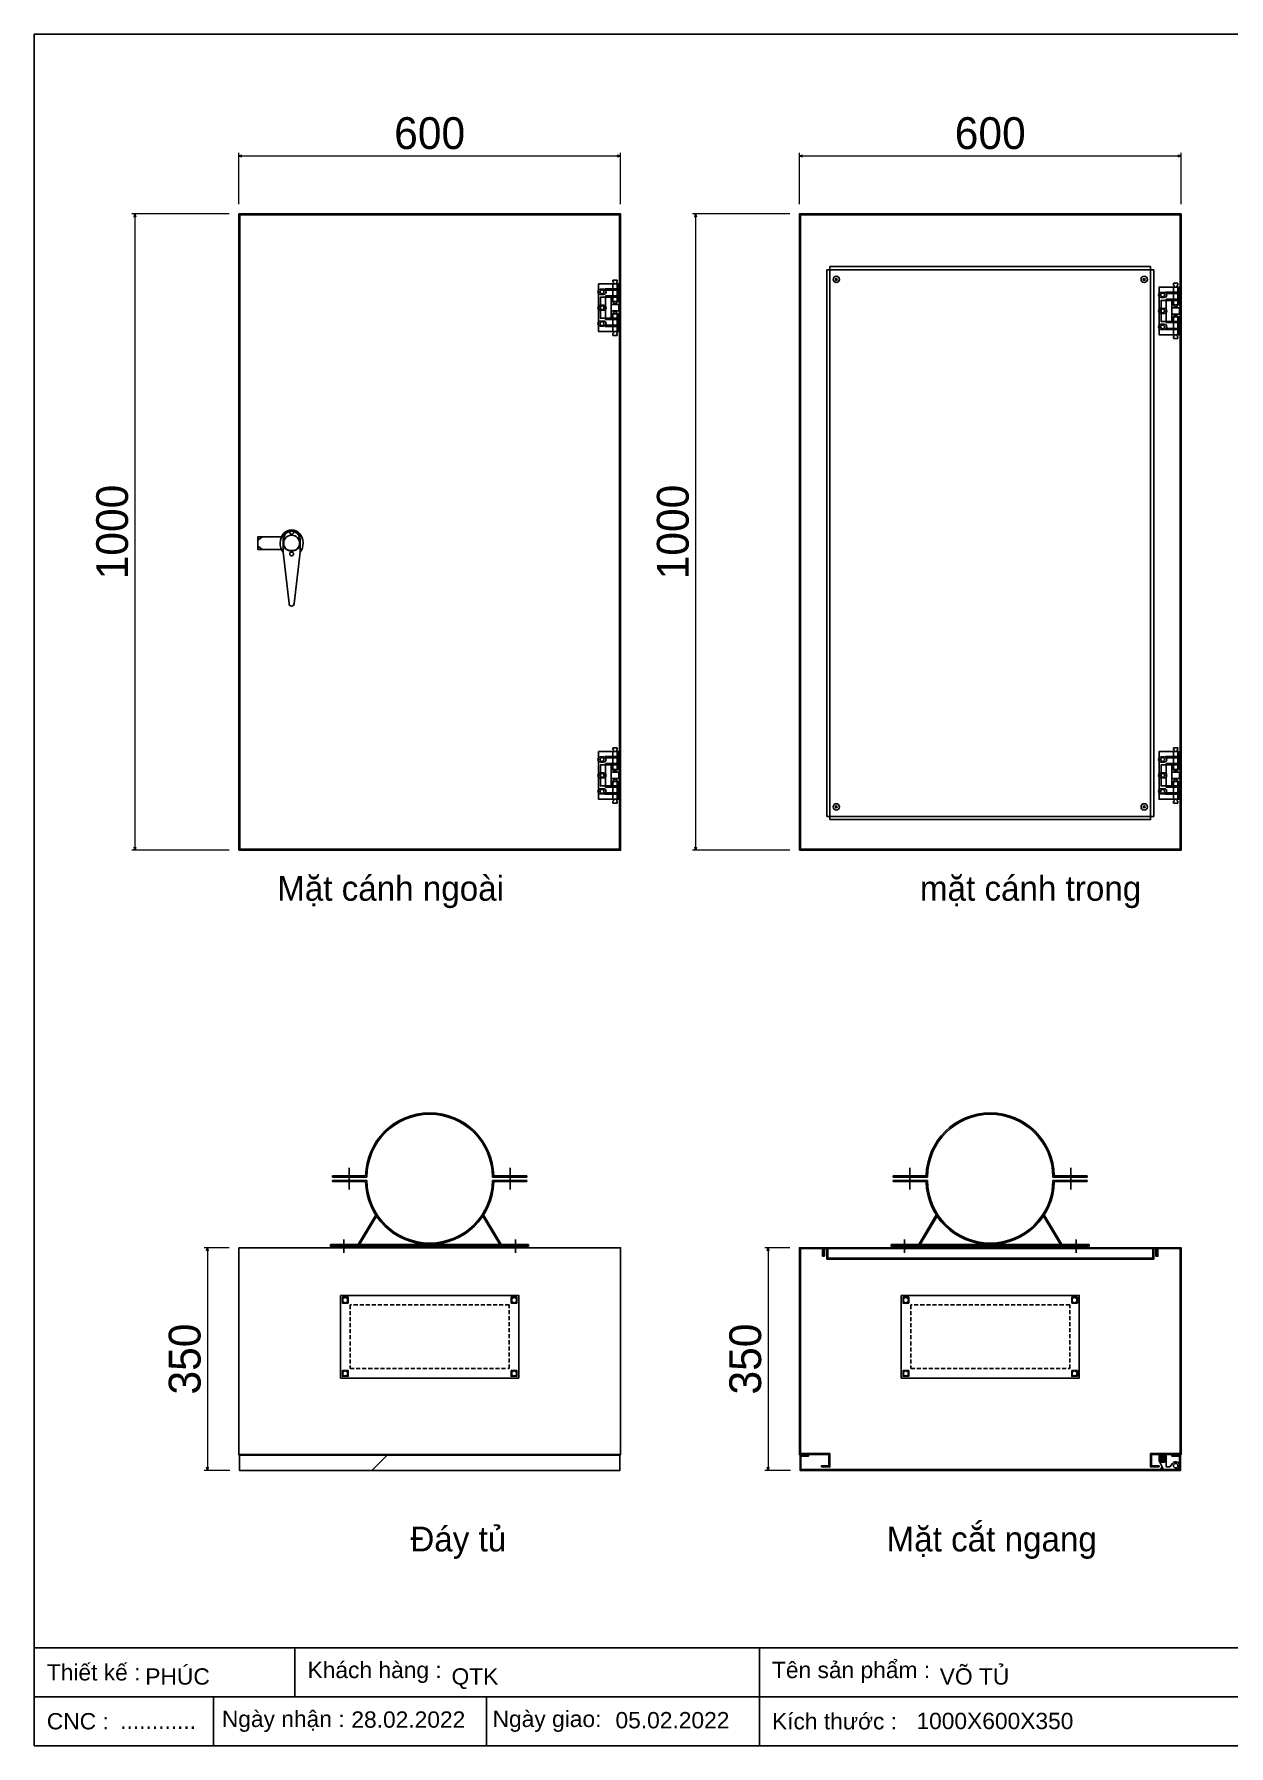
# Model space of a CAD drawing. Header units: millimetres. Extents: x 0 to 3804, y 0 to 2690.
# Drawn here: x 0 to 1878, y 0 to 2690 of the extents above; entities that cross this region are included whole.
import ezdxf

# ---------------------------------------------------------------- set-up
doc = ezdxf.new("R2010")
doc.units = ezdxf.units.MM
doc.linetypes.add('HIDDEN', pattern=[9.525, 6.35, -3.175])
doc.layers.add('DIM', color=253, linetype='Continuous')
doc.styles.add('Arial', font='arial.ttf')
doc.dimstyles.new('CNC', dxfattribs={"dimtxt": 50, "dimasz": 5, "dimexe": 5, "dimexo": 15, "dimgap": 10, "dimtad": 1, "dimdec": 0, "dimtxsty": 'Standard', "dimblk": 'OPEN30', "dimcen": 10, "dimclrd": 5, "dimclre": 5, "dimclrt": 3, "dimazin": 3, "dimtfac": 1, "dimtdec": 0, "dimtmove": 0, "dimatfit": 3, "dimldrblk": 'ARCHTICK', "dimlwd": 9, "dimlwe": 9})

# ---------------------------------------------------------------- blocks, each defined once
blk = doc.blocks.new('*D1')
at = {"color": 0, "linetype": 'ByBlock', "lineweight": -2}
for p, q in [((321.6, 2498.4), (326.6, 2499.7)), ((326.6, 2497), (321.6, 2498.4)), ((321.6, 2498.4), (326.6, 2498.4)), ((916.6, 2499.7), (921.6, 2498.4)), ((921.6, 2498.4), (916.6, 2497)), ((921.6, 2498.4), (916.6, 2498.4))]:
    blk.add_line(p, q, dxfattribs=at)
at = {"layer": 'Defpoints', "color": 0, "transparency": 16777216}
for p in [(921.6, 2498.4), (321.6, 2407.4), (921.6, 2407.4)]:
    blk.add_point(p, dxfattribs=at)
at = {"layer": 'DIM', "color": 5, "lineweight": 9, "transparency": 16777216}
for p, q in [((321.6, 2422.4), (321.6, 2503.4)), ((921.6, 2422.4), (921.6, 2503.4)), ((326.6, 2498.4), (916.6, 2498.4))]:
    blk.add_line(p, q, dxfattribs=at)
at = {"layer": 'DIM', "color": 3, "transparency": 16777216, "insert": (621.6, 2533.9), "char_height": 50, "attachment_point": 5}
blk.add_mtext('600', dxfattribs=at)
blk = doc.blocks.new('_ArchTick')
at = {"color": 0, "const_width": 0.15}
blk.add_lwpolyline([(-0.5, -0.5), (0.5, 0.5)], dxfattribs=at)
blk = doc.blocks.new('_Open30')
at = {"color": 0, "linetype": 'ByBlock', "lineweight": -2}
for p, q in [((-1, 0.27), (0, 0)), ((0, 0), (-1, -0.27)), ((0, 0), (-1, 0))]:
    blk.add_line(p, q, dxfattribs=at)
blk = doc.blocks.new('*D2')
at = {"color": 0, "linetype": 'ByBlock', "lineweight": -2}
for p, q in [((157, 2402.4), (158.3, 2407.4)), ((158.3, 2407.4), (159.7, 2402.4)), ((158.3, 2407.4), (158.3, 2402.4)), ((158.3, 1407.4), (157, 1412.4)), ((159.7, 1412.4), (158.3, 1407.4)), ((158.3, 1407.4), (158.3, 1412.4))]:
    blk.add_line(p, q, dxfattribs=at)
at = {"layer": 'Defpoints', "color": 0, "transparency": 16777216}
for p in [(321.6, 2407.4), (158.3, 1407.4), (321.6, 1407.4)]:
    blk.add_point(p, dxfattribs=at)
at = {"layer": 'DIM', "color": 5, "lineweight": 9, "transparency": 16777216}
for p, q in [((306.6, 2407.4), (153.3, 2407.4)), ((158.3, 2402.4), (158.3, 1412.4)), ((306.6, 1407.4), (153.3, 1407.4))]:
    blk.add_line(p, q, dxfattribs=at)
at = {"layer": 'DIM', "color": 3, "transparency": 16777216, "insert": (122.8, 1907.4), "char_height": 50, "attachment_point": 5, "rotation": 90}
blk.add_mtext('1000', dxfattribs=at)
blk = doc.blocks.new('*D3')
at = {"color": 0, "linetype": 'ByBlock', "lineweight": -2}
for p, q in [((271, 777.7), (272.3, 782.7)), ((272.3, 782.7), (273.6, 777.7)), ((272.3, 782.7), (272.3, 777.7)), ((272.3, 432.7), (271, 437.7)), ((273.6, 437.7), (272.3, 432.7)), ((272.3, 432.7), (272.3, 437.7))]:
    blk.add_line(p, q, dxfattribs=at)
at = {"layer": 'Defpoints', "color": 0, "transparency": 16777216}
for p in [(321.6, 782.7), (272.3, 432.7), (322.6, 432.7)]:
    blk.add_point(p, dxfattribs=at)
at = {"layer": 'DIM', "color": 5, "lineweight": 9, "transparency": 16777216}
for p, q in [((306.6, 782.7), (267.3, 782.7)), ((272.3, 777.7), (272.3, 437.7)), ((307.6, 432.7), (267.3, 432.7))]:
    blk.add_line(p, q, dxfattribs=at)
at = {"layer": 'DIM', "color": 3, "transparency": 16777216, "insert": (236.8, 607.7), "char_height": 50, "attachment_point": 5, "rotation": 90}
blk.add_mtext('350', dxfattribs=at)
blk = doc.blocks.new('MS308-2-1')
at = {"color": 1}
for p, q in [((-53, 4.6), (-46, 10)), ((-13.3, -14.2), (-13.3, 6.7)), ((-12.3, 6.7), (-12.3, -6.9)), ((12.3, 6.7), (12.3, -6.9)), ((13.3, 6.7), (13.3, -14.2)), ((-53, -4.6), (-46, -10)), ((-4, -95), (-13.3, -14.2)), ((13.3, -14.2), (4, -95))]:
    blk.add_line(p, q, dxfattribs=at)
blk.add_lwpolyline([(-15.8, -10), (-53, -10), (-53, 10), (-15.8, 10)], dxfattribs=at)
for centre, radius, start, end in [((0, 6.7), 13.3, 0, 180), ((0, 6.7), 12.3, 0, 180), ((0, 5.9), 17.7, 226.184, 313.816), ((0, -95), 4, 180, 0)]:
    blk.add_arc(centre, radius, start, end, dxfattribs=at)
blk.add_ellipse((0, 0), major_axis=(0, 21), ratio=0.857143, start_param=3.972003, end_param=8.594367, dxfattribs=at)
blk = doc.blocks.new('HL011-1-3')
at = {"color": 1}
for p, q in [((29.5, 81), (22.5, 81)), ((22.5, 81), (22.5, 78)), ((29.5, 78), (29.5, 81)), ((11, 56), (11, 19)), ((11, 56), (32, 56)), ((20, 54), (20, 21)), ((23.5, 78), (22.5, 78)), ((22.5, 75), (22.5, 49)), ((23.5, 75), (22.5, 75)), ((23.5, 75), (23.5, 78)), ((29.5, 78), (28.5, 78)), ((28.5, 75), (28.5, 78)), ((28.5, 75), (29.5, 75)), ((29.5, 49), (29.5, 75)), ((20, 47), (32, 47)), ((32, 42.5), (20, 42.5)), ((32, 32.5), (20, 32.5)), ((20, 28), (32, 28)), ((22.5, 49), (24, 44)), ((22.5, 26), (24, 31)), ((24, 44), (28, 44)), ((24, 31), (28, 31)), ((29.5, 49), (28, 44)), ((29.5, 26), (28, 31)), ((11, 19), (32, 19)), ((22.5, 0), (22.5, 26)), ((23.5, 0), (22.5, 0)), ((23.5, 0), (23.5, -3)), ((28.5, 0), (28.5, -3)), ((28.5, 0), (29.5, 0)), ((29.5, 26), (29.5, 0)), ((22.5, -6), (22.5, -3)), ((23.5, -3), (22.5, -3)), ((29.5, -6), (22.5, -6)), ((29.5, -3), (28.5, -3)), ((29.5, -3), (29.5, -6))]:
    blk.add_line(p, q, dxfattribs=at)
for points in [[(32, 19), (32, 0), (0, 0), (0, 75), (32, 75), (32, 56)], [(32, 28), (32, 21), (3, 21), (3, 54), (32, 54), (32, 47)], [(32, 42.5), (32, 32.5)]]:
    blk.add_lwpolyline(points, dxfattribs=at)
for points in [[(10, 67), (32, 67), (32, 65), (10, 65)], [(10, 8), (32, 8), (32, 10), (10, 10)]]:
    blk.add_lwpolyline(points, close=True, dxfattribs=at)
for centre in [(5.5, 62.5), (5.5, 37.5), (5.5, 12.5)]:
    blk.add_circle(centre, 3, dxfattribs=at)
blk = doc.blocks.new('*D4')
at = {"color": 0, "linetype": 'ByBlock', "lineweight": -2}
for p, q in [((1202.8, 2498.4), (1207.8, 2499.7)), ((1207.8, 2497), (1202.8, 2498.4)), ((1202.8, 2498.4), (1207.8, 2498.4)), ((1797.8, 2499.7), (1802.8, 2498.4)), ((1802.8, 2498.4), (1797.8, 2497)), ((1802.8, 2498.4), (1797.8, 2498.4))]:
    blk.add_line(p, q, dxfattribs=at)
at = {"layer": 'Defpoints', "color": 0, "transparency": 16777216}
for p in [(1802.8, 2498.4), (1202.8, 2407.4), (1802.8, 2407.4)]:
    blk.add_point(p, dxfattribs=at)
at = {"layer": 'DIM', "color": 5, "lineweight": 9, "transparency": 16777216}
for p, q in [((1202.8, 2422.4), (1202.8, 2503.4)), ((1802.8, 2422.4), (1802.8, 2503.4)), ((1207.8, 2498.4), (1797.8, 2498.4))]:
    blk.add_line(p, q, dxfattribs=at)
at = {"layer": 'DIM', "color": 3, "transparency": 16777216, "insert": (1502.8, 2533.9), "char_height": 50, "attachment_point": 5}
blk.add_mtext('600', dxfattribs=at)
blk = doc.blocks.new('*D5')
at = {"color": 0, "linetype": 'ByBlock', "lineweight": -2}
for p, q in [((1038.2, 2402.4), (1039.6, 2407.4)), ((1039.6, 2407.4), (1040.9, 2402.4)), ((1039.6, 2407.4), (1039.6, 2402.4)), ((1039.6, 1407.4), (1038.2, 1412.4)), ((1040.9, 1412.4), (1039.6, 1407.4)), ((1039.6, 1407.4), (1039.6, 1412.4))]:
    blk.add_line(p, q, dxfattribs=at)
at = {"layer": 'Defpoints', "color": 0, "transparency": 16777216}
for p in [(1202.8, 2407.4), (1039.6, 1407.4), (1202.8, 1407.4)]:
    blk.add_point(p, dxfattribs=at)
at = {"layer": 'DIM', "color": 5, "lineweight": 9, "transparency": 16777216}
for p, q in [((1187.8, 2407.4), (1034.6, 2407.4)), ((1039.6, 2402.4), (1039.6, 1412.4)), ((1187.8, 1407.4), (1034.6, 1407.4))]:
    blk.add_line(p, q, dxfattribs=at)
at = {"layer": 'DIM', "color": 3, "transparency": 16777216, "insert": (1004.1, 1907.4), "char_height": 50, "attachment_point": 5, "rotation": 90}
blk.add_mtext('1000', dxfattribs=at)
blk = doc.blocks.new('KHUNG CHUẨN')
at = {"color": 7}
for p, q in [((19889.2, -28535.2), (16919.2, -28535.2)), ((17239.2, -28535.2), (17239.2, -28595.2)), ((17809.2, -28535.2), (17809.2, -28655.2)), ((18939.2, -28595.2), (16919.2, -28595.2)), ((17139.2, -28595.2), (17139.2, -28655.2)), ((17474.2, -28595.2), (17474.2, -28655.2))]:
    blk.add_line(p, q, dxfattribs=at)
blk.add_lwpolyline([(16919.2, -26555.2), (19889.2, -26555.2), (19889.2, -28655.2), (16919.2, -28655.2)], close=True, dxfattribs=at)
at = {"color": 2, "char_height": 20, "attachment_point": 4, "style": 'Arial'}
for s, insert, width in [('  Thiết kế :', (16919.2, -28565.2), 917.634), ('  Khách hàng :', (17239.2, -28565.2), 917.634), ('  Tên sản phẩm :', (17809.2, -28565.2), 917.634), ('  CNC :', (16919.2, -28625.2), 917.634), ('  Ngày nhận :', (17134, -28625.2), 556.651), ('  Ngày giao:', (17466.3, -28625.2), 556.651), ('  Kích thước :', (17809.2, -28625.2), 917.634)]:
    blk.add_mtext(s, dxfattribs=dict(at, insert=insert, width=width))
at = {"color": 3, "style": 'Arial'}
for tag, p in [('#01', (17055.6, -28580.1)), ('#02', (17431.4, -28580.1)), ('#03', (18030.6, -28580.1)), ('#08', (18751.7, -28580.1)), ('#10', (19064.8, -28580.1)), ('#04', (17024.8, -28634.6)), ('#05', (17308.5, -28633)), ('#06', (17632.7, -28633.7)), ('#07', (18002, -28634.7)), ('#09', (18753.8, -28632.6)), ('#11', (19060.3, -28625.7)), ('#12', (19806.5, -28628.9))]:
    blk.add_attdef(tag, p, '', height=20, dxfattribs=at)
blk = doc.blocks.new('*D7')
at = {"color": 0, "linetype": 'ByBlock', "lineweight": -2}
for p, q in [((1152.2, 777.7), (1153.6, 782.7)), ((1153.6, 782.7), (1154.9, 777.7)), ((1153.6, 782.7), (1153.6, 777.7)), ((1153.6, 432.7), (1152.2, 437.7)), ((1154.9, 437.7), (1153.6, 432.7)), ((1153.6, 432.7), (1153.6, 437.7))]:
    blk.add_line(p, q, dxfattribs=at)
at = {"layer": 'Defpoints', "color": 0, "transparency": 16777216}
for p in [(1202.8, 782.7), (1153.6, 432.7), (1203.8, 432.7)]:
    blk.add_point(p, dxfattribs=at)
at = {"layer": 'DIM', "color": 5, "lineweight": 9, "transparency": 16777216}
for p, q in [((1187.8, 782.7), (1148.6, 782.7)), ((1153.6, 777.7), (1153.6, 437.7)), ((1188.8, 432.7), (1148.6, 432.7))]:
    blk.add_line(p, q, dxfattribs=at)
at = {"layer": 'DIM', "color": 3, "transparency": 16777216, "insert": (1118, 607.7), "char_height": 50, "attachment_point": 5, "rotation": 90}
blk.add_mtext('350', dxfattribs=at)
blk = doc.blocks.new('HL011-1-4')
h = blk.add_hatch()
h.set_pattern_fill('ANSI31', color=2, scale=0.5, style=0)
h.paths.add_polyline_path([(2.5, 0), (8.5, 0), (8.5, 12), (2.5, 12)])
at = {"color": 1}
for p, q in [((7, 23.5), (0, 10)), ((0, 0), (0, 10)), ((11, 0), (0, 0)), ((7, 23.5), (26, 23.5)), ((11, 0), (11, 19.5)), ((11, 19.5), (17, 19.5)), ((17, 19.5), (21.2, 13.9))]:
    blk.add_line(p, q, dxfattribs=at)
at = {"color": 2}
blk.add_lwpolyline([(2.5, 0), (2.5, 12), (8.5, 12), (8.5, 0)], dxfattribs=at)
at = {"color": 1}
blk.add_lwpolyline([(5.7, 21), (3, 21), (3, 23.5), (7, 23.5)], dxfattribs=at)
blk.add_circle((26, 17.5), 3.5, dxfattribs=at)
blk.add_arc((26, 17.5), 6, 216.8699, 90, dxfattribs=at)

msp = doc.modelspace()

# ---------------------------------------------------------------- hatches: boundary and pattern name
at = {"ltscale": 3}
h = msp.add_hatch(dxfattribs=at)
h.set_pattern_fill('ANSI31', color=256, scale=200, style=0)
h.set_pattern_definition([(45, (26804847.3, 29864672.4), (-3535.5339, 3535.5339), [])])
h.paths.add_polyline_path([(481.6, 707.7), (481.6, 577.7), (761.6, 577.7), (761.6, 707.7)], flags=16)
h.paths.add_polyline_path([(321.6, 782.7), (921.6, 782.7), (921.6, 457.7), (321.6, 457.7)])
h = msp.add_hatch(dxfattribs=at)
h.set_pattern_fill('ANSI31', color=256, scale=100, angle=75, style=0)
h.set_pattern_definition([(195, (-10955373.7, 16808105.3), (323.52381, -1207.40728), [])])
h.paths.add_polyline_path([(481.6, 707.7), (481.6, 577.7), (761.6, 577.7), (761.6, 707.7)])
h = msp.add_hatch(dxfattribs=at)
h.set_pattern_fill('ANSI31', color=256, scale=50, angle=90, style=0)
h.set_pattern_definition([(225, (-7468668.1, 6701211.83), (220.970869, -220.970869), [])])
h.paths.add_polyline_path([(920.6, 456.7), (322.6, 456.7), (322.6, 432.7), (920.6, 432.7)])

# ---------------------------------------------------------------- linework, layer by layer
at = {"color": 5}
for p, q in [((469.1, 893.7), (469.1, 895.8)), ((469.1, 895.8), (521, 895.8)), ((523, 893.7), (469.1, 893.7)), ((469.1, 888.5), (469.1, 886.5)), ((523, 888.5), (469.1, 888.5)), ((774.1, 893.7), (720.2, 893.7)), ((774.1, 888.5), (720.2, 888.5)), ((722.2, 895.8), (774.1, 895.8)), ((774.1, 895.8), (774.1, 893.7)), ((774.1, 886.5), (774.1, 888.5)), ((1350.3, 893.7), (1350.3, 895.8)), ((1350.3, 895.8), (1402.2, 895.8)), ((1404.3, 893.7), (1350.3, 893.7)), ((1350.3, 888.5), (1350.3, 886.5)), ((1404.3, 888.5), (1350.3, 888.5)), ((1655.4, 893.7), (1601.4, 893.7)), ((1655.4, 888.5), (1601.4, 888.5)), ((1603.5, 895.8), (1655.4, 895.8)), ((1655.4, 895.8), (1655.4, 893.7)), ((1655.4, 886.5), (1655.4, 888.5)), ((469.1, 886.5), (521, 886.5)), ((722.2, 886.5), (774.1, 886.5)), ((1350.3, 886.5), (1402.2, 886.5)), ((1603.5, 886.5), (1655.4, 886.5)), ((536.3, 833.5), (509.6, 789)), ((511.4, 787.9), (538.1, 832.4)), ((538.1, 832.4), (536.3, 833.5)), ((705.1, 832.4), (706.9, 833.5)), ((731.8, 787.9), (705.1, 832.4)), ((706.9, 833.5), (733.6, 789)), ((1417.5, 833.5), (1390.9, 789)), ((1392.6, 787.9), (1419.3, 832.4)), ((1419.3, 832.4), (1417.5, 833.5)), ((1586.3, 832.4), (1588.1, 833.5)), ((1613, 787.9), (1586.3, 832.4)), ((1588.1, 833.5), (1614.8, 789)), ((465.9, 787.9), (777.2, 787.9)), ((465.9, 785.8), (465.9, 787.9)), ((777.2, 785.8), (465.9, 785.8)), ((465.9, 784.8), (777.2, 784.8)), ((465.9, 782.7), (465.9, 784.8)), ((777.2, 782.7), (465.9, 782.7)), ((509.6, 789), (511.4, 787.9)), ((733.6, 789), (731.8, 787.9)), ((777.2, 787.9), (777.2, 785.8)), ((777.2, 784.8), (777.2, 782.7)), ((1347.2, 787.9), (1658.5, 787.9)), ((1347.2, 785.8), (1347.2, 787.9)), ((1658.5, 785.8), (1347.2, 785.8)), ((1347.2, 784.8), (1658.5, 784.8)), ((1347.2, 782.7), (1347.2, 784.8)), ((1658.5, 782.7), (1347.2, 782.7)), ((1390.9, 789), (1392.6, 787.9)), ((1614.8, 789), (1613, 787.9)), ((1658.5, 787.9), (1658.5, 785.8)), ((1658.5, 784.8), (1658.5, 782.7))]:
    msp.add_line(p, q, dxfattribs=at)
at = {"color": 2}
for p, q in [((495, 908.2), (495, 874)), ((748.2, 908.2), (748.2, 874)), ((1376.3, 908.2), (1376.3, 874)), ((1629.4, 908.2), (1629.4, 874)), ((486.7, 795.7), (486.7, 774.9)), ((756.5, 795.7), (756.5, 774.9)), ((1367.9, 795.7), (1367.9, 774.9)), ((1637.7, 795.7), (1637.7, 774.9))]:
    msp.add_line(p, q, dxfattribs=at)
for points in [[(321.6, 1407.4), (921.6, 1407.4), (921.6, 2407.4), (321.6, 2407.4)], [(323.1, 1408.9), (920.1, 1408.9), (920.1, 2405.9), (323.1, 2405.9)], [(1202.8, 1407.4), (1802.8, 1407.4), (1802.8, 2407.4), (1202.8, 2407.4)], [(1204.3, 1408.9), (1801.3, 1408.9), (1801.3, 2405.9), (1204.3, 2405.9)], [(1250.8, 1455.4), (1754.8, 1455.4), (1754.8, 2324.4), (1250.8, 2324.4)], [(481.6, 707.7), (481.6, 577.7), (761.6, 577.7), (761.6, 707.7)], [(1362.8, 707.7), (1362.8, 577.7), (1642.8, 577.7), (1642.8, 707.7)]]:
    msp.add_lwpolyline(points, close=True)
at = {"color": 1}
for points in [[(1245.8, 1460.4), (1759.8, 1460.4), (1759.8, 2319.4), (1245.8, 2319.4)], [(1247.3, 781.2), (1247.3, 766.2), (1758.3, 766.2), (1758.3, 781.2), (1759.8, 781.2), (1759.8, 764.7), (1245.8, 764.7), (1245.8, 781.2)]]:
    msp.add_lwpolyline(points, close=True, dxfattribs=at)
at = {"color": 2}
for points in [[(890.1, 2288.9, 1), (890.1, 2280.9), (895.1, 2280.9, 1), (895.1, 2288.9)], [(890.1, 2263.9, 1), (890.1, 2255.9), (895.1, 2255.9, 1), (895.1, 2263.9)], [(1771.3, 2283.9, 1), (1771.3, 2275.9), (1776.3, 2275.9, 1), (1776.3, 2283.9)], [(890.1, 2238.9, 1), (890.1, 2230.9), (895.1, 2230.9, 1), (895.1, 2238.9)], [(1771.3, 2258.9, 1), (1771.3, 2250.9), (1776.3, 2250.9, 1), (1776.3, 2258.9)], [(1771.3, 2233.9, 1), (1771.3, 2225.9), (1776.3, 2225.9, 1), (1776.3, 2233.9)], [(890.1, 1545.9, -1), (890.1, 1553.9), (895.1, 1553.9, -1), (895.1, 1545.9)], [(1771.3, 1545.9, -1), (1771.3, 1553.9), (1776.3, 1553.9, -1), (1776.3, 1545.9)], [(890.1, 1520.9, -1), (890.1, 1528.9), (895.1, 1528.9, -1), (895.1, 1520.9)], [(1771.3, 1520.9, -1), (1771.3, 1528.9), (1776.3, 1528.9, -1), (1776.3, 1520.9)], [(890.1, 1495.9, -1), (890.1, 1503.9), (895.1, 1503.9, -1), (895.1, 1495.9)], [(1771.3, 1495.9, -1), (1771.3, 1503.9), (1776.3, 1503.9, -1), (1776.3, 1495.9)]]:
    msp.add_lwpolyline(points, format="xyb", close=True, dxfattribs=at)
at = {"ltscale": 3}
for points in [[(321.6, 782.7), (921.6, 782.7), (921.6, 457.7), (321.6, 457.7)], [(920.6, 456.7), (322.6, 456.7), (322.6, 432.7), (920.6, 432.7)]]:
    msp.add_lwpolyline(points, close=True, dxfattribs=at)
at = {"color": 7}
for points in [[(1237.3, 438.2), (1250.8, 438.2), (1250.8, 459.2), (1204.3, 459.2), (1204.3, 781.2), (1239.3, 781.2), (1239.3, 769.2), (1240.8, 769.2), (1240.8, 782.7), (1202.8, 782.7), (1202.8, 457.7), (1249.3, 457.7), (1249.3, 439.7), (1237.3, 439.7)], [(1242.3, 769.2), (1242.3, 781.2), (1763.3, 781.2), (1763.3, 769.2), (1764.8, 769.2), (1764.8, 782.7), (1240.8, 782.7), (1240.8, 769.2)], [(1768.3, 438.2), (1754.8, 438.2), (1754.8, 459.2), (1801.3, 459.2), (1801.3, 781.2), (1766.3, 781.2), (1766.3, 769.2), (1764.8, 769.2), (1764.8, 782.7), (1802.8, 782.7), (1802.8, 457.7), (1756.3, 457.7), (1756.3, 439.7), (1768.3, 439.7)], [(1217.3, 456.7), (1203.8, 456.7), (1203.8, 432.7), (1801.8, 432.7), (1801.8, 456.7), (1788.3, 456.7), (1788.3, 455.2), (1800.3, 455.2), (1800.3, 434.2), (1205.3, 434.2), (1205.3, 455.2), (1217.3, 455.2)]]:
    msp.add_lwpolyline(points, close=True, dxfattribs=at)
at = {"color": 2}
for points in [[(493.5, 695.8), (484.5, 695.8), (484.5, 704.8), (493.5, 704.8)], [(749.7, 695.8), (758.7, 695.8), (758.7, 704.8), (749.7, 704.8)], [(1374.7, 695.8), (1365.7, 695.8), (1365.7, 704.8), (1374.7, 704.8)], [(1630.9, 695.8), (1639.9, 695.8), (1639.9, 704.8), (1630.9, 704.8)], [(493.5, 589.6), (484.5, 589.6), (484.5, 580.6), (493.5, 580.6)], [(749.7, 589.6), (758.7, 589.6), (758.7, 580.6), (749.7, 580.6)], [(1374.7, 589.6), (1365.7, 589.6), (1365.7, 580.6), (1374.7, 580.6)], [(1630.9, 589.6), (1639.9, 589.6), (1639.9, 580.6), (1630.9, 580.6)]]:
    msp.add_lwpolyline(points, close=True, dxfattribs=at)
at = {"color": 2, "linetype": 'HIDDEN'}
for points in [[(496.6, 692.7), (496.6, 592.7), (746.6, 592.7), (746.6, 692.7)], [(1377.8, 692.7), (1377.8, 592.7), (1627.8, 592.7), (1627.8, 692.7)]]:
    msp.add_lwpolyline(points, close=True, dxfattribs=at)
at = {"color": 2, "ltscale": 3}
for centre, radius in [((1260.8, 2304.4), 5), ((1260.8, 2304.4), 1.5), ((1744.8, 2304.4), 5), ((1744.8, 2304.4), 1.5), ((1260.8, 1475.4), 5), ((1744.8, 1475.4), 5), ((1260.8, 1475.4), 1.5), ((1744.8, 1475.4), 1.5)]:
    msp.add_circle(centre, radius, dxfattribs=at)
at = {"color": 2}
for centre, radius in [((404.6, 1906.9), 3), ((404.6, 1889.9), 12.5), ((404.6, 1872.9), 3)]:
    msp.add_circle(centre, radius, dxfattribs=at)
at = {"color": 7}
for centre in [(489, 700.3), (754.2, 700.3), (1370.2, 700.3), (1635.4, 700.3), (489, 585.1), (754.2, 585.1), (1370.2, 585.1), (1635.4, 585.1)]:
    msp.add_circle(centre, 4, dxfattribs=at)
at = {"color": 5}
for centre, radius, start, end in [((621.6, 893.7), 100.7, 1.1814, 178.8186), ((621.6, 893.7), 98.6, 0, 180), ((1502.8, 893.7), 100.7, 1.1814, 178.8186), ((1502.8, 893.7), 98.6, 0, 180), ((621.6, 888.5), 98.6, 180, 0), ((1502.8, 888.5), 98.6, 180, 0), ((621.6, 888.5), 100.7, 181.1814, 358.8186), ((1502.8, 888.5), 100.7, 181.1814, 358.8186)]:
    msp.add_arc(centre, radius, start, end, dxfattribs=at)

# ---------------------------------------------------------------- block references
at = {"color": 3}
ref = msp.add_blockref('KHUNG CHUẨN', (-21670.1, 36701.4), dxfattribs=dict(at, xscale=1.280794680002145, yscale=1.280794680002145, zscale=1.280794680002145))
ref.add_attrib('#03', 'VÕ TỦ', (1423.4, 96.1), dxfattribs={"color": 3, "height": 25.62, "style": 'Arial'})
ref.add_attrib('#07', '1000X600X350', (1386.8, 26.2), dxfattribs={"color": 3, "height": 25.616, "style": 'Arial'})
ref.add_attrib('#02', 'QTK', (656, 96.1), dxfattribs={"color": 3, "height": 25.62, "style": 'Arial'})
ref.add_attrib('#05', '28.02.2022', (498.5, 28.4), dxfattribs={"color": 3, "height": 25.62, "style": 'Arial'})
ref.add_attrib('#06', '05.02.2022', (913.7, 27.4), dxfattribs={"color": 3, "height": 25.62, "style": 'Arial'})
ref.add_attrib('#01', 'PHÚC', (174.6, 96.1), dxfattribs={"color": 3, "height": 25.62, "style": 'Arial'})
ref.add_attrib('#04', '............', (135.1, 26.3), dxfattribs={"color": 3, "height": 25.616, "style": 'Arial'})
at = {"color": 7, "xscale": -1, "rotation": 180}
for name, p in [('HL011-1-3', (887.1, 2297.4)), ('HL011-1-3', (1768.3, 2292.4)), ('HL011-1-4', (1768.3, 457.7))]:
    msp.add_blockref(name, p, dxfattribs=at)
at = {"color": 7}
for name, p in [('MS308-2-1', (404.6, 1889.9)), ('HL011-1-3', (887.1, 1487.4)), ('HL011-1-3', (1768.3, 1487.4))]:
    msp.add_blockref(name, p, dxfattribs=at)

# ---------------------------------------------------------------- texts
at = {"color": 2, "char_height": 39, "attachment_point": 5}
for s, insert, width in [('Mặt cánh ngoài', (560.2, 1341.6), 625), ('mặt cánh trong', (1566.2, 1341.6), 775), ('Mặt cắt ngang', (1505.1, 319), 775), ('Đáy tủ', (666.6, 319), 775)]:
    msp.add_mtext(s, dxfattribs=dict(at, insert=insert, width=width))

# ---------------------------------------------------------------- dimensions: what is measured, and where the dimension line sits
at = {"layer": 'DIM'}
for base, p1, p2, picture, middle in [((921.6, 2498.4), (321.6, 2407.4), (921.6, 2407.4), '*D1', (621.6, 2533.9)), ((1802.8, 2498.4), (1202.8, 2407.4), (1802.8, 2407.4), '*D4', (1502.8, 2533.9))]:
    dim = msp.add_linear_dim(base=base, p1=p1, p2=p2, dimstyle='CNC', dxfattribs=at)
    dim.commit()
    dim.dimension.update_dxf_attribs({"geometry": picture, "text_midpoint": middle})
for base, p1, p2, picture, middle in [((158.3, 1407.4), (321.6, 2407.4), (321.6, 1407.4), '*D2', (122.8, 1907.4)), ((1039.6, 1407.4), (1202.8, 2407.4), (1202.8, 1407.4), '*D5', (1004.1, 1907.4)), ((272.3, 432.7), (321.6, 782.7), (322.6, 432.7), '*D3', (236.8, 607.7)), ((1153.6, 432.7), (1202.8, 782.7), (1203.8, 432.7), '*D7', (1118, 607.7))]:
    dim = msp.add_linear_dim(base=base, p1=p1, p2=p2, angle=90, dimstyle='CNC', dxfattribs=at)
    dim.commit()
    dim.dimension.update_dxf_attribs({"geometry": picture, "text_midpoint": middle})

doc.saveas('drawing.dxf')
